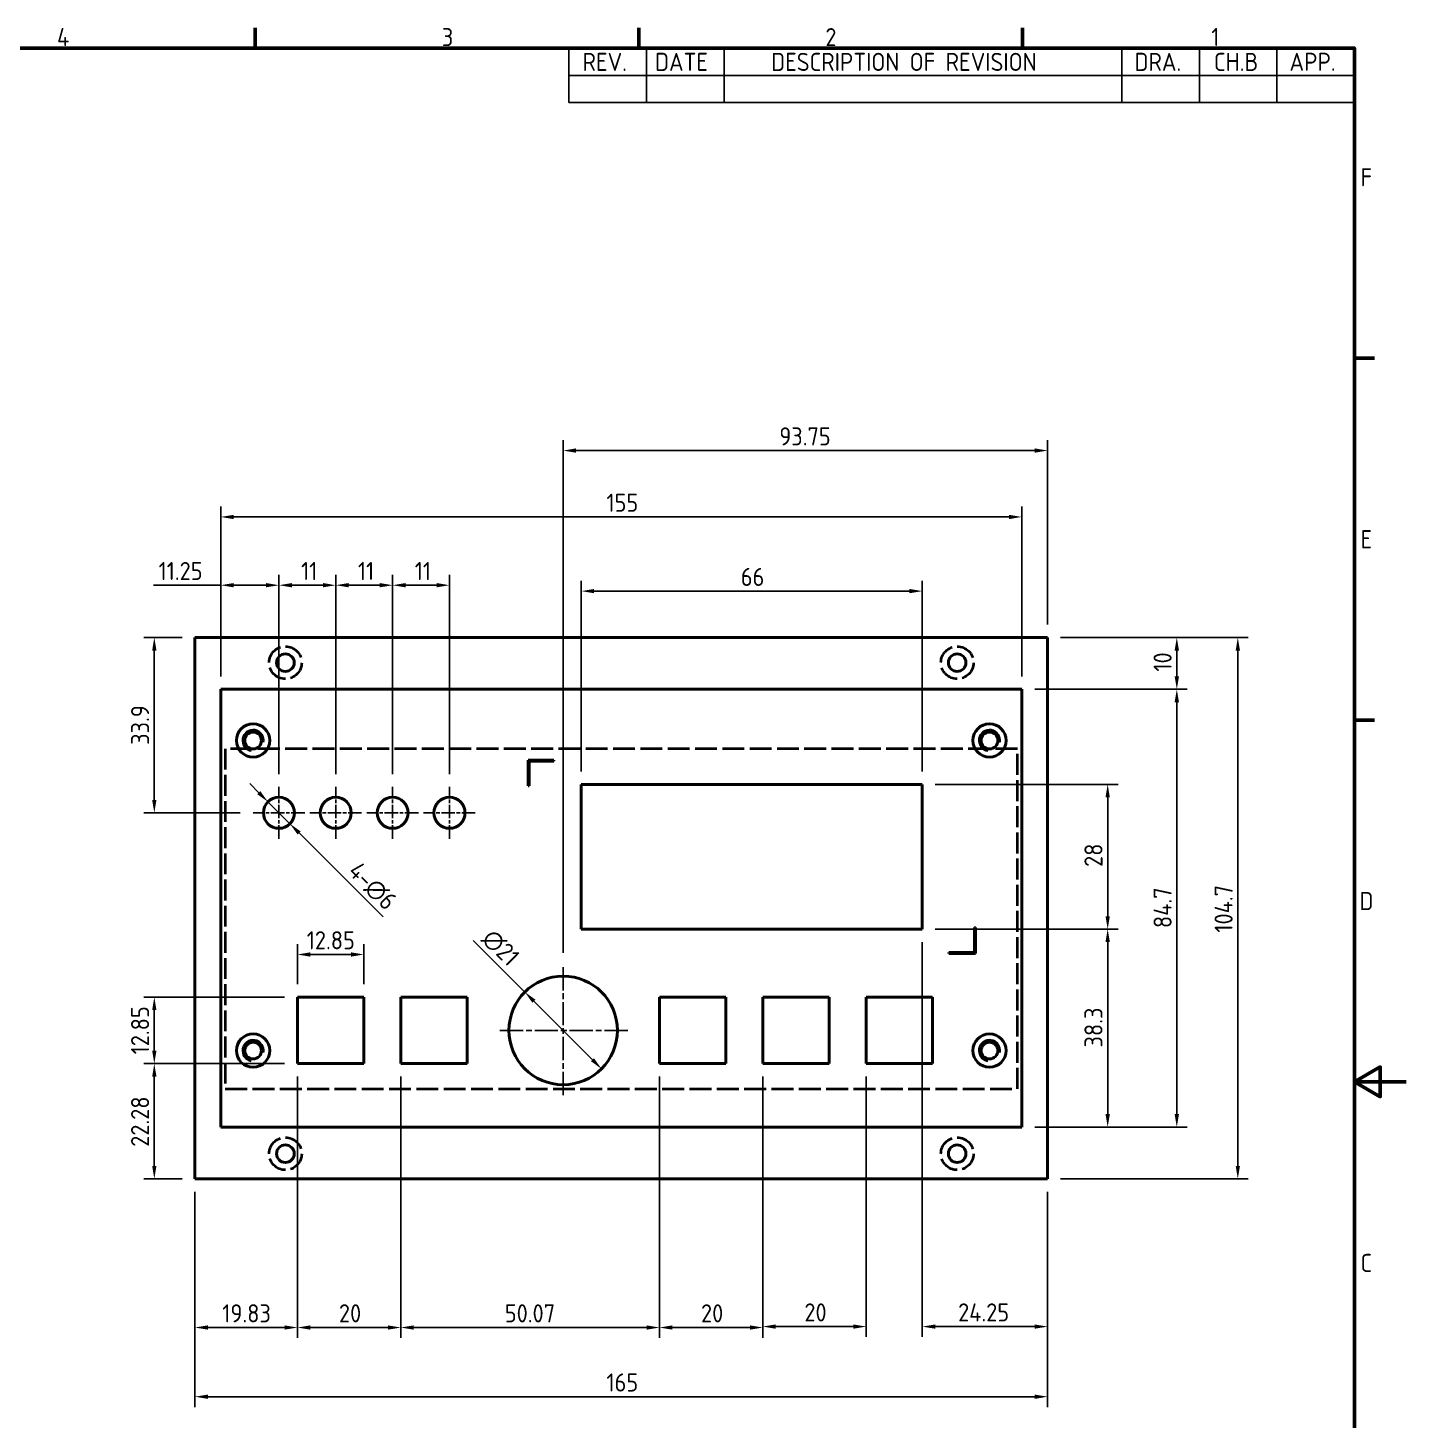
# Model space of a CAD drawing. Header units: millimetres. Extents: x 0 to 594, y 0 to 420.
# Drawn here: x 327.3 to 594, y 144.6 to 413.9 of the extents above; entities that cross this region are included whole.
import ezdxf

# ---------------------------------------------------------------- set-up
doc = ezdxf.new("R2010")
doc.units = ezdxf.units.MM
doc.linetypes.add('CHAIN', pattern=[0.3543, 0.2362, -0.0295, 0.0591, -0.0295])
doc.linetypes.add('DASHED', pattern=[0.2067, 0.1654, -0.0413])
doc.layers.get('0').update_dxf_attribs({"color": 3, "lineweight": 25})
for name, color, linetype, lineweight in [('가려진 것(ISO)', 2, 'DASHED', 35), ('가시적인 것(ISO)', 3, 'Continuous', 40), ('가시적인 좁은 것(ISO)', 3, 'Continuous', 35), ('경계(ISO)', 7, 'Continuous', 50), ('기호(ISO)', 5, 'Continuous', 25), ('중심 표식(ISO)', 1, 'Continuous', 25), ('치수(ISO)', 2, 'Continuous', 25)]:
    doc.layers.add(name, color=color, linetype=linetype, lineweight=lineweight)
doc.styles.add('문자 텍스트_PSTEK_POSCO', font='isocp.shx')
doc.styles.add('치수 텍스트_PSTEK_POSCO', font='isocp.shx')
doc.dimstyles.new('치수_PSTEK_POSCO', dxfattribs={"dimtxt": 3.5, "dimasz": 2.5, "dimexe": 2, "dimexo": 2.5, "dimgap": 1, "dimtad": 1, "dimrnd": 1e-08, "dimdsep": 46, "dimtxsty": '치수 텍스트_PSTEK_POSCO', "dimcen": 0.09, "dimdle": 10, "dimclrd": 7, "dimclre": 7, "dimclrt": 2, "dimadec": 1, "dimazin": 2, "dimtfac": 1, "dimtmove": 0, "dimatfit": 3, "dimfxl": 0, "dimtolj": 1, "dimlwd": -1, "dimlwe": -1, "dimarcsym": 0})

# ---------------------------------------------------------------- blocks, each defined once
blk = doc.blocks.new('경계 Default Border')
at = {"layer": '경계(ISO)'}
for p, q in [((371.25, 410), (371.25, 413.9)), ((445.5, 410), (445.5, 413.9)), ((519.75, 410), (519.75, 413.9)), ((584, 350), (587.9, 350)), ((584, 280), (587.9, 280))]:
    blk.add_line(p, q, dxfattribs=at)
at = {"layer": '경계(ISO)', "flags": 128}
for points in [[(10, 10), (10, 410), (584, 410), (584, 10), (10, 10)], [(594, 210), (584, 210), (589, 212.89), (589, 207.11), (584, 210)]]:
    blk.add_lwpolyline(points, dxfattribs=at)
at = {"layer": '경계(ISO)', "color": 2, "char_height": 3.5, "attachment_point": 7, "style": '문자 텍스트_PSTEK_POSCO'}
for s, insert in [('4', (332.93, 410.4)), ('3', (407.4, 410.37)), ('2', (481.61, 410.37)), ('1', (556.28, 410.4)), ('F', (585.15, 383.25)), ('E', (585.15, 313.22)), ('D', (584.96, 243.22)), ('C', (585.15, 173.22))]:
    blk.add_mtext(s, dxfattribs=dict(at, insert=insert))
blk = doc.blocks.new('*D31')
at = {"layer": 'Defpoints', "color": 0, "transparency": 16777216}
for p in [(351.75, 226.37), (379.45, 226.37), (379.45, 213.52)]:
    blk.add_point(p, dxfattribs=at)
at = {"layer": '치수(ISO)', "color": 7, "transparency": 16777216}
for p, q in [((376.95, 226.37), (349.75, 226.37)), ((351.75, 216.02), (351.75, 223.87)), ((376.95, 213.52), (349.75, 213.52))]:
    blk.add_line(p, q, dxfattribs=at)
for points in [[(351.34, 223.87), (352.17, 223.87), (351.75, 226.37)], [(351.34, 216.02), (352.17, 216.02), (351.75, 213.52)]]:
    blk.add_solid(points, dxfattribs=at)
at = {"layer": '치수(ISO)', "color": 2, "transparency": 16777216, "insert": (349, 215.32), "char_height": 3.5, "attachment_point": 4, "rotation": 90, "style": '치수 텍스트_PSTEK_POSCO'}
blk.add_mtext('\\A1;12.85', dxfattribs=at)
blk = doc.blocks.new('*D32')
at = {"layer": 'Defpoints', "color": 0, "transparency": 16777216}
for p in [(379.45, 213.52), (359.62, 191.25), (359.62, 162.47)]:
    blk.add_point(p, dxfattribs=at)
at = {"layer": '치수(ISO)', "color": 7, "transparency": 16777216}
for p, q in [((379.45, 211.02), (379.45, 160.47)), ((359.62, 188.75), (359.62, 160.47)), ((376.95, 162.47), (362.12, 162.47))]:
    blk.add_line(p, q, dxfattribs=at)
for points in [[(362.12, 162.89), (362.12, 162.06), (359.62, 162.47)], [(376.95, 162.89), (376.95, 162.06), (379.45, 162.47)]]:
    blk.add_solid(points, dxfattribs=at)
at = {"layer": '치수(ISO)', "color": 2, "transparency": 16777216, "insert": (364.91, 165.22), "char_height": 3.5, "attachment_point": 4, "style": '치수 텍스트_PSTEK_POSCO'}
blk.add_mtext('\\A1;19.83', dxfattribs=at)
blk = doc.blocks.new('*D33')
at = {"layer": 'Defpoints', "color": 0, "transparency": 16777216}
for p in [(519.62, 285.95), (519.62, 201.25), (549.62, 201.25)]:
    blk.add_point(p, dxfattribs=at)
at = {"layer": '치수(ISO)', "color": 7, "transparency": 16777216}
for p, q in [((522.12, 285.95), (551.62, 285.95)), ((549.62, 283.45), (549.62, 203.75)), ((522.12, 201.25), (551.62, 201.25))]:
    blk.add_line(p, q, dxfattribs=at)
for points in [[(549.2, 283.45), (550.04, 283.45), (549.62, 285.95)], [(549.2, 203.75), (550.04, 203.75), (549.62, 201.25)]]:
    blk.add_solid(points, dxfattribs=at)
at = {"layer": '치수(ISO)', "color": 2, "transparency": 16777216, "insert": (546.87, 239.75), "char_height": 3.5, "attachment_point": 4, "rotation": 90, "style": '치수 텍스트_PSTEK_POSCO'}
blk.add_mtext('\\A1;84.7', dxfattribs=at)
blk = doc.blocks.new('*D34')
at = {"layer": 'Defpoints', "color": 0, "transparency": 16777216}
for p in [(524.62, 295.95), (519.62, 285.95), (549.62, 285.95)]:
    blk.add_point(p, dxfattribs=at)
at = {"layer": '치수(ISO)', "color": 7, "transparency": 16777216}
for p, q in [((527.12, 295.95), (551.62, 295.95)), ((549.62, 293.45), (549.62, 288.45)), ((522.12, 285.95), (551.62, 285.95))]:
    blk.add_line(p, q, dxfattribs=at)
for points in [[(549.2, 293.45), (550.04, 293.45), (549.62, 295.95)], [(549.2, 288.45), (550.04, 288.45), (549.62, 285.95)]]:
    blk.add_solid(points, dxfattribs=at)
at = {"layer": '치수(ISO)', "color": 2, "transparency": 16777216, "insert": (546.87, 289.37), "char_height": 3.5, "attachment_point": 4, "rotation": 90, "style": '치수 텍스트_PSTEK_POSCO'}
blk.add_mtext('\\A1;10', dxfattribs=at)
blk = doc.blocks.new('*D35')
at = {"layer": 'Defpoints', "color": 0, "transparency": 16777216}
for p in [(519.62, 319.29), (364.62, 285.95), (519.62, 285.95)]:
    blk.add_point(p, dxfattribs=at)
at = {"layer": '치수(ISO)', "color": 7, "transparency": 16777216}
for p, q in [((364.62, 288.45), (364.62, 321.29)), ((519.62, 288.45), (519.62, 321.29)), ((367.12, 319.29), (517.12, 319.29))]:
    blk.add_line(p, q, dxfattribs=at)
for points in [[(367.12, 319.7), (367.12, 318.87), (364.62, 319.29)], [(517.12, 319.7), (517.12, 318.87), (519.62, 319.29)]]:
    blk.add_solid(points, dxfattribs=at)
at = {"layer": '치수(ISO)', "color": 2, "transparency": 16777216, "insert": (439.25, 322.04), "char_height": 3.5, "attachment_point": 4, "style": '치수 텍스트_PSTEK_POSCO'}
blk.add_mtext('\\A1;155', dxfattribs=at)
blk = doc.blocks.new('*D36')
at = {"layer": 'Defpoints', "color": 0, "transparency": 16777216}
for p in [(351.75, 295.95), (359.62, 295.95), (370.87, 262.05)]:
    blk.add_point(p, dxfattribs=at)
at = {"layer": '치수(ISO)', "color": 7, "transparency": 16777216}
for p, q in [((357.12, 295.95), (349.75, 295.95)), ((351.75, 264.55), (351.75, 293.45)), ((368.37, 262.05), (349.75, 262.05))]:
    blk.add_line(p, q, dxfattribs=at)
for points in [[(351.34, 293.45), (352.17, 293.45), (351.75, 295.95)], [(351.34, 264.55), (352.17, 264.55), (351.75, 262.05)]]:
    blk.add_solid(points, dxfattribs=at)
at = {"layer": '치수(ISO)', "color": 2, "transparency": 16777216, "insert": (349, 275.2), "char_height": 3.5, "attachment_point": 4, "rotation": 90, "style": '치수 텍스트_PSTEK_POSCO'}
blk.add_mtext('\\A1;33.9', dxfattribs=at)
blk = doc.blocks.new('*D37')
at = {"layer": 'Defpoints', "color": 0, "transparency": 16777216}
for p in [(364.62, 306.08), (364.62, 285.95), (375.87, 267.05)]:
    blk.add_point(p, dxfattribs=at)
at = {"layer": '치수(ISO)', "color": 7, "transparency": 16777216}
for p, q in [((364.62, 288.45), (364.62, 308.08)), ((375.87, 269.55), (375.87, 308.08)), ((364.62, 306.08), (351.58, 306.08)), ((373.37, 306.08), (367.12, 306.08))]:
    blk.add_line(p, q, dxfattribs=at)
for points in [[(367.12, 306.5), (367.12, 305.67), (364.62, 306.08)], [(373.37, 306.5), (373.37, 305.67), (375.87, 306.08)]]:
    blk.add_solid(points, dxfattribs=at)
at = {"layer": '치수(ISO)', "color": 2, "transparency": 16777216, "insert": (352.58, 308.83), "char_height": 3.5, "attachment_point": 4, "style": '치수 텍스트_PSTEK_POSCO'}
blk.add_mtext('\\A1;11.25', dxfattribs=at)
blk = doc.blocks.new('*D38')
at = {"layer": 'Defpoints', "color": 0, "transparency": 16777216}
for p in [(386.87, 306.08), (375.87, 267.05), (386.87, 267.05)]:
    blk.add_point(p, dxfattribs=at)
at = {"layer": '치수(ISO)', "color": 7, "transparency": 16777216}
for p, q in [((375.87, 269.55), (375.87, 308.08)), ((386.87, 269.55), (386.87, 308.08)), ((378.37, 306.08), (384.37, 306.08))]:
    blk.add_line(p, q, dxfattribs=at)
for points in [[(378.37, 306.5), (378.37, 305.67), (375.87, 306.08)], [(384.37, 306.5), (384.37, 305.67), (386.87, 306.08)]]:
    blk.add_solid(points, dxfattribs=at)
at = {"layer": '치수(ISO)', "color": 2, "transparency": 16777216, "insert": (380.15, 308.83), "char_height": 3.5, "attachment_point": 4, "style": '치수 텍스트_PSTEK_POSCO'}
blk.add_mtext('\\A1;11', dxfattribs=at)
blk = doc.blocks.new('*D39')
at = {"layer": 'Defpoints', "color": 0, "transparency": 16777216}
for p in [(397.87, 306.08), (386.87, 267.05), (397.87, 267.05)]:
    blk.add_point(p, dxfattribs=at)
at = {"layer": '치수(ISO)', "color": 7, "transparency": 16777216}
for p, q in [((386.87, 269.55), (386.87, 308.08)), ((397.87, 269.55), (397.87, 308.08)), ((389.37, 306.08), (395.37, 306.08))]:
    blk.add_line(p, q, dxfattribs=at)
for points in [[(389.37, 306.5), (389.37, 305.67), (386.87, 306.08)], [(395.37, 306.5), (395.37, 305.67), (397.87, 306.08)]]:
    blk.add_solid(points, dxfattribs=at)
at = {"layer": '치수(ISO)', "color": 2, "transparency": 16777216, "insert": (391.15, 308.83), "char_height": 3.5, "attachment_point": 4, "style": '치수 텍스트_PSTEK_POSCO'}
blk.add_mtext('\\A1;11', dxfattribs=at)
blk = doc.blocks.new('*D40')
at = {"layer": 'Defpoints', "color": 0, "transparency": 16777216}
for p in [(408.87, 306.08), (397.87, 267.05), (408.87, 267.05)]:
    blk.add_point(p, dxfattribs=at)
at = {"layer": '치수(ISO)', "color": 7, "transparency": 16777216}
for p, q in [((397.87, 269.55), (397.87, 308.08)), ((408.87, 269.55), (408.87, 308.08)), ((400.37, 306.08), (406.37, 306.08))]:
    blk.add_line(p, q, dxfattribs=at)
for points in [[(400.37, 306.5), (400.37, 305.67), (397.87, 306.08)], [(406.37, 306.5), (406.37, 305.67), (408.87, 306.08)]]:
    blk.add_solid(points, dxfattribs=at)
at = {"layer": '치수(ISO)', "color": 2, "transparency": 16777216, "insert": (402.15, 308.83), "char_height": 3.5, "attachment_point": 4, "style": '치수 텍스트_PSTEK_POSCO'}
blk.add_mtext('\\A1;11', dxfattribs=at)
blk = doc.blocks.new('*D41')
at = {"layer": 'Defpoints', "color": 0, "transparency": 16777216}
for p in [(449.52, 213.52), (469.52, 213.52), (469.52, 162.47)]:
    blk.add_point(p, dxfattribs=at)
at = {"layer": '치수(ISO)', "color": 7, "transparency": 16777216}
for p, q in [((449.52, 211.02), (449.52, 160.47)), ((469.52, 211.02), (469.52, 160.47)), ((452.02, 162.47), (467.02, 162.47))]:
    blk.add_line(p, q, dxfattribs=at)
for points in [[(452.02, 162.89), (452.02, 162.06), (449.52, 162.47)], [(467.02, 162.89), (467.02, 162.06), (469.52, 162.47)]]:
    blk.add_solid(points, dxfattribs=at)
at = {"layer": '치수(ISO)', "color": 2, "transparency": 16777216, "insert": (457.55, 165.22), "char_height": 3.5, "attachment_point": 4, "style": '치수 텍스트_PSTEK_POSCO'}
blk.add_mtext('\\A1;20', dxfattribs=at)
blk = doc.blocks.new('*D42')
at = {"layer": 'Defpoints', "color": 0, "transparency": 16777216}
for p in [(469.52, 213.52), (489.52, 213.52), (489.52, 162.65)]:
    blk.add_point(p, dxfattribs=at)
at = {"layer": '치수(ISO)', "color": 7, "transparency": 16777216}
for p, q in [((469.52, 211.02), (469.52, 160.65)), ((489.52, 211.02), (489.52, 160.65)), ((472.02, 162.65), (487.02, 162.65))]:
    blk.add_line(p, q, dxfattribs=at)
for points in [[(472.02, 163.07), (472.02, 162.24), (469.52, 162.65)], [(487.02, 163.07), (487.02, 162.24), (489.52, 162.65)]]:
    blk.add_solid(points, dxfattribs=at)
at = {"layer": '치수(ISO)', "color": 2, "transparency": 16777216, "insert": (477.55, 165.4), "char_height": 3.5, "attachment_point": 4, "style": '치수 텍스트_PSTEK_POSCO'}
blk.add_mtext('\\A1;20', dxfattribs=at)
blk = doc.blocks.new('*D43')
at = {"layer": 'Defpoints', "color": 0, "transparency": 16777216}
for p in [(399.45, 213.52), (449.52, 213.52), (399.45, 162.47)]:
    blk.add_point(p, dxfattribs=at)
at = {"layer": '치수(ISO)', "color": 7, "transparency": 16777216}
for p, q in [((399.45, 211.02), (399.45, 160.47)), ((449.52, 211.02), (449.52, 160.47)), ((447.02, 162.47), (401.95, 162.47))]:
    blk.add_line(p, q, dxfattribs=at)
for points in [[(401.95, 162.89), (401.95, 162.06), (399.45, 162.47)], [(447.02, 162.89), (447.02, 162.06), (449.52, 162.47)]]:
    blk.add_solid(points, dxfattribs=at)
at = {"layer": '치수(ISO)', "color": 2, "transparency": 16777216, "insert": (419.58, 165.22), "char_height": 3.5, "attachment_point": 4, "style": '치수 텍스트_PSTEK_POSCO'}
blk.add_mtext('\\A1;50.07', dxfattribs=at)
blk = doc.blocks.new('*D44')
at = {"layer": 'Defpoints', "color": 0, "transparency": 16777216}
for p in [(359.62, 191.25), (524.62, 191.25), (524.62, 149.09)]:
    blk.add_point(p, dxfattribs=at)
at = {"layer": '치수(ISO)', "color": 7, "transparency": 16777216}
for p, q in [((359.62, 188.75), (359.62, 147.09)), ((524.62, 188.75), (524.62, 147.09)), ((362.12, 149.09), (522.12, 149.09))]:
    blk.add_line(p, q, dxfattribs=at)
for points in [[(362.12, 149.5), (362.12, 148.67), (359.62, 149.09)], [(522.12, 149.5), (522.12, 148.67), (524.62, 149.09)]]:
    blk.add_solid(points, dxfattribs=at)
at = {"layer": '치수(ISO)', "color": 2, "transparency": 16777216, "insert": (439.25, 151.84), "char_height": 3.5, "attachment_point": 4, "style": '치수 텍스트_PSTEK_POSCO'}
blk.add_mtext('\\A1;165', dxfattribs=at)
blk = doc.blocks.new('*D45')
at = {"layer": 'Defpoints', "color": 0, "transparency": 16777216}
for p in [(392.3, 234.64), (379.45, 226.37), (392.3, 226.37)]:
    blk.add_point(p, dxfattribs=at)
at = {"layer": '치수(ISO)', "color": 7, "transparency": 16777216}
for p, q in [((379.45, 228.87), (379.45, 236.64)), ((381.95, 234.64), (389.8, 234.64)), ((392.3, 228.87), (392.3, 236.64))]:
    blk.add_line(p, q, dxfattribs=at)
for points in [[(381.95, 235.06), (381.95, 234.22), (379.45, 234.64)], [(389.8, 235.06), (389.8, 234.22), (392.3, 234.64)]]:
    blk.add_solid(points, dxfattribs=at)
at = {"layer": '치수(ISO)', "color": 2, "transparency": 16777216, "insert": (381.25, 237.39), "char_height": 3.5, "attachment_point": 4, "style": '치수 텍스트_PSTEK_POSCO'}
blk.add_mtext('\\A1;12.85', dxfattribs=at)
blk = doc.blocks.new('*D46')
at = {"layer": 'Defpoints', "color": 0, "transparency": 16777216}
for p in [(379.45, 213.52), (399.45, 213.52), (399.45, 162.47)]:
    blk.add_point(p, dxfattribs=at)
at = {"layer": '치수(ISO)', "color": 7, "transparency": 16777216}
for p, q in [((379.45, 211.02), (379.45, 160.47)), ((399.45, 211.02), (399.45, 160.47)), ((381.95, 162.47), (396.95, 162.47))]:
    blk.add_line(p, q, dxfattribs=at)
for points in [[(381.95, 162.89), (381.95, 162.06), (379.45, 162.47)], [(396.95, 162.89), (396.95, 162.06), (399.45, 162.47)]]:
    blk.add_solid(points, dxfattribs=at)
at = {"layer": '치수(ISO)', "color": 2, "transparency": 16777216, "insert": (387.48, 165.22), "char_height": 3.5, "attachment_point": 4, "style": '치수 텍스트_PSTEK_POSCO'}
blk.add_mtext('\\A1;20', dxfattribs=at)
blk = doc.blocks.new('*D47')
at = {"layer": 'Defpoints', "color": 0, "transparency": 16777216}
for p in [(524.62, 332.13), (524.62, 295.95), (430.87, 232.45)]:
    blk.add_point(p, dxfattribs=at)
at = {"layer": '치수(ISO)', "color": 7, "transparency": 16777216}
for p, q in [((430.87, 234.95), (430.87, 334.13)), ((524.62, 298.45), (524.62, 334.13)), ((433.37, 332.13), (522.12, 332.13))]:
    blk.add_line(p, q, dxfattribs=at)
for points in [[(433.37, 332.55), (433.37, 331.71), (430.87, 332.13)], [(522.12, 332.55), (522.12, 331.71), (524.62, 332.13)]]:
    blk.add_solid(points, dxfattribs=at)
at = {"layer": '치수(ISO)', "color": 2, "transparency": 16777216, "insert": (472.7, 334.88), "char_height": 3.5, "attachment_point": 4, "style": '치수 텍스트_PSTEK_POSCO'}
blk.add_mtext('\\A1;93.75', dxfattribs=at)
blk = doc.blocks.new('*D48')
at = {"layer": 'Defpoints', "color": 0, "transparency": 16777216}
for p in [(500.37, 304.94), (434.37, 267.55), (500.37, 267.55)]:
    blk.add_point(p, dxfattribs=at)
at = {"layer": '치수(ISO)', "color": 7, "transparency": 16777216}
for p, q in [((434.37, 270.05), (434.37, 306.94)), ((436.87, 304.94), (497.87, 304.94)), ((500.37, 270.05), (500.37, 306.94))]:
    blk.add_line(p, q, dxfattribs=at)
for points in [[(436.87, 305.36), (436.87, 304.53), (434.37, 304.94)], [(497.87, 305.36), (497.87, 304.53), (500.37, 304.94)]]:
    blk.add_solid(points, dxfattribs=at)
at = {"layer": '치수(ISO)', "color": 2, "transparency": 16777216, "insert": (465.25, 307.69), "char_height": 3.5, "attachment_point": 4, "style": '치수 텍스트_PSTEK_POSCO'}
blk.add_mtext('\\A1;66', dxfattribs=at)
blk = doc.blocks.new('*D49')
at = {"layer": 'Defpoints', "color": 0, "transparency": 16777216}
for p in [(500.37, 267.55), (500.37, 239.55), (536.24, 239.55)]:
    blk.add_point(p, dxfattribs=at)
at = {"layer": '치수(ISO)', "color": 7, "transparency": 16777216}
for p, q in [((502.87, 267.55), (538.24, 267.55)), ((536.24, 265.05), (536.24, 242.05)), ((502.87, 239.55), (538.24, 239.55))]:
    blk.add_line(p, q, dxfattribs=at)
for points in [[(535.82, 265.05), (536.66, 265.05), (536.24, 267.55)], [(535.82, 242.05), (536.66, 242.05), (536.24, 239.55)]]:
    blk.add_solid(points, dxfattribs=at)
at = {"layer": '치수(ISO)', "color": 2, "transparency": 16777216, "insert": (533.49, 251.58), "char_height": 3.5, "attachment_point": 4, "rotation": 90, "style": '치수 텍스트_PSTEK_POSCO'}
blk.add_mtext('\\A1;28', dxfattribs=at)
blk = doc.blocks.new('*D50')
at = {"layer": 'Defpoints', "color": 0, "transparency": 16777216}
for p in [(500.37, 239.55), (524.62, 191.25), (524.62, 162.65)]:
    blk.add_point(p, dxfattribs=at)
at = {"layer": '치수(ISO)', "color": 7, "transparency": 16777216}
for p, q in [((500.37, 237.05), (500.37, 160.65)), ((524.62, 188.75), (524.62, 160.65)), ((502.87, 162.65), (522.12, 162.65))]:
    blk.add_line(p, q, dxfattribs=at)
for points in [[(502.87, 163.07), (502.87, 162.24), (500.37, 162.65)], [(522.12, 163.07), (522.12, 162.24), (524.62, 162.65)]]:
    blk.add_solid(points, dxfattribs=at)
at = {"layer": '치수(ISO)', "color": 2, "transparency": 16777216, "insert": (507.3, 165.4), "char_height": 3.5, "attachment_point": 4, "style": '치수 텍스트_PSTEK_POSCO'}
blk.add_mtext('\\A1;24.25', dxfattribs=at)
blk = doc.blocks.new('*D51')
at = {"layer": 'Defpoints', "color": 0, "transparency": 16777216}
for p in [(500.37, 239.55), (519.62, 201.25), (536.24, 201.25)]:
    blk.add_point(p, dxfattribs=at)
at = {"layer": '치수(ISO)', "color": 7, "transparency": 16777216}
for p, q in [((502.87, 239.55), (538.24, 239.55)), ((536.24, 237.05), (536.24, 203.75)), ((522.12, 201.25), (538.24, 201.25))]:
    blk.add_line(p, q, dxfattribs=at)
for points in [[(535.82, 237.05), (536.66, 237.05), (536.24, 239.55)], [(535.82, 203.75), (536.66, 203.75), (536.24, 201.25)]]:
    blk.add_solid(points, dxfattribs=at)
at = {"layer": '치수(ISO)', "color": 2, "transparency": 16777216, "insert": (533.49, 216.65), "char_height": 3.5, "attachment_point": 4, "rotation": 90, "style": '치수 텍스트_PSTEK_POSCO'}
blk.add_mtext('\\A1;38.3', dxfattribs=at)
blk = doc.blocks.new('*D52')
at = {"layer": 'Defpoints', "color": 0, "transparency": 16777216}
for p in [(524.62, 295.95), (561.42, 295.95), (524.62, 191.25)]:
    blk.add_point(p, dxfattribs=at)
at = {"layer": '치수(ISO)', "color": 7, "transparency": 16777216}
for p, q in [((527.12, 295.95), (563.42, 295.95)), ((561.42, 193.75), (561.42, 293.45)), ((527.12, 191.25), (563.42, 191.25))]:
    blk.add_line(p, q, dxfattribs=at)
for points in [[(561.01, 293.45), (561.84, 293.45), (561.42, 295.95)], [(561.01, 193.75), (561.84, 193.75), (561.42, 191.25)]]:
    blk.add_solid(points, dxfattribs=at)
at = {"layer": '치수(ISO)', "color": 2, "transparency": 16777216, "insert": (558.67, 238.87), "char_height": 3.5, "attachment_point": 4, "rotation": 90, "style": '치수 텍스트_PSTEK_POSCO'}
blk.add_mtext('\\A1;104.7', dxfattribs=at)
blk = doc.blocks.new('*D53')
at = {"layer": 'Defpoints', "color": 0, "transparency": 16777216}
for p in [(423.45, 227.37), (438.3, 212.52)]:
    blk.add_point(p, dxfattribs=at)
at = {"layer": '치수(ISO)', "color": 7, "transparency": 16777216}
for p, q in [((423.45, 227.37), (413.45, 237.37)), ((436.53, 214.29), (425.21, 225.6))]:
    blk.add_line(p, q, dxfattribs=at)
for points in [[(425.51, 225.9), (424.92, 225.31), (423.45, 227.37)], [(436.82, 214.58), (436.23, 214), (438.3, 212.52)]]:
    blk.add_solid(points, dxfattribs=at)
at = {"layer": '치수(ISO)', "color": 2, "transparency": 16777216, "insert": (416.1, 238.61), "char_height": 3.5, "attachment_point": 4, "rotation": 315, "style": '치수 텍스트_PSTEK_POSCO'}
blk.add_mtext('\\A1;∅21', dxfattribs=at)
blk = doc.blocks.new('*D54')
at = {"layer": 'Defpoints', "color": 0, "transparency": 16777216}
for p in [(373.75, 264.17), (377.99, 259.93)]:
    blk.add_point(p, dxfattribs=at)
at = {"layer": '치수(ISO)', "color": 7, "transparency": 16777216}
for p, q in [((371.98, 265.94), (370.21, 267.7)), ((373.75, 264.17), (377.99, 259.93)), ((379.76, 258.16), (396.01, 241.9))]:
    blk.add_line(p, q, dxfattribs=at)
for points in [[(372.28, 266.23), (371.69, 265.64), (373.75, 264.17)], [(380.06, 258.45), (379.47, 257.86), (377.99, 259.93)]]:
    blk.add_solid(points, dxfattribs=at)
at = {"layer": '치수(ISO)', "color": 2, "transparency": 16777216, "insert": (390.2, 251.61), "char_height": 3.5, "attachment_point": 4, "rotation": 315, "style": '치수 텍스트_PSTEK_POSCO'}
blk.add_mtext('\\A1;4-∅6', dxfattribs=at)
blk = doc.blocks.new('*D55')
at = {"layer": 'Defpoints', "color": 0, "transparency": 16777216}
for p in [(379.45, 213.52), (351.75, 191.25), (359.62, 191.25)]:
    blk.add_point(p, dxfattribs=at)
at = {"layer": '치수(ISO)', "color": 7, "transparency": 16777216}
for p, q in [((376.95, 213.52), (349.75, 213.52)), ((351.75, 211.02), (351.75, 193.75)), ((357.12, 191.25), (349.75, 191.25))]:
    blk.add_line(p, q, dxfattribs=at)
for points in [[(351.34, 211.02), (352.17, 211.02), (351.75, 213.52)], [(351.34, 193.75), (352.17, 193.75), (351.75, 191.25)]]:
    blk.add_solid(points, dxfattribs=at)
at = {"layer": '치수(ISO)', "color": 2, "transparency": 16777216, "insert": (349, 197.44), "char_height": 3.5, "attachment_point": 4, "rotation": 90, "style": '치수 텍스트_PSTEK_POSCO'}
blk.add_mtext('\\A1;22.28', dxfattribs=at)

msp = doc.modelspace()

# ---------------------------------------------------------------- linework, layer by layer
at = {"layer": '가려진 것(ISO)', "ltscale": 24.487366}
for p, q in [((365.4715, 274.4472), (365.4715, 208.6472)), ((518.7715, 208.6472), (518.7715, 274.4472))]:
    msp.add_line(p, q, dxfattribs=at)
at = {"layer": '가려진 것(ISO)', "ltscale": 25.574295}
for p, q in [((518.7715, 274.4472), (365.4715, 274.4472)), ((365.4715, 208.6472), (518.7715, 208.6472))]:
    msp.add_line(p, q, dxfattribs=at)
at = {"layer": '가려진 것(ISO)', "ltscale": 23.938116}
for centre in [(377.1215, 291.0972), (507.1215, 291.0972), (377.1215, 196.0972), (507.1215, 196.0972)]:
    msp.add_circle(centre, 3.15, dxfattribs=at)
at = {"layer": '가시적인 것(ISO)'}
for p, q in [((524.6215, 295.9472), (359.6215, 295.9472)), ((359.6215, 295.9472), (359.6215, 191.2472)), ((524.6215, 191.2472), (524.6215, 295.9472)), ((364.6215, 201.2472), (364.6215, 285.9472)), ((364.6215, 285.9472), (519.6215, 285.9472)), ((519.6215, 285.9472), (519.6215, 201.2472)), ((424.0715, 272.2472), (429.0715, 272.2472)), ((424.0715, 267.2472), (424.0715, 272.2472)), ((429.0715, 272.2472), (429.0715, 272.0472)), ((424.2715, 272.0472), (424.2715, 267.2472)), ((429.0715, 272.0472), (424.2715, 272.0472)), ((424.2715, 267.2472), (424.0715, 267.2472)), ((434.3715, 239.5472), (434.3715, 267.5472)), ((434.3715, 267.5472), (500.3715, 267.5472)), ((500.3715, 267.5472), (500.3715, 239.5472)), ((510.4715, 239.8472), (510.6715, 239.8472)), ((510.4715, 235.0472), (510.4715, 239.8472)), ((510.6715, 239.8472), (510.6715, 234.8472)), ((500.3715, 239.5472), (434.3715, 239.5472)), ((505.4715, 235.0472), (510.4715, 235.0472)), ((505.4715, 234.8472), (505.4715, 235.0472)), ((510.6715, 234.8472), (505.4715, 234.8472)), ((379.4465, 213.5222), (379.4465, 226.3722)), ((379.4465, 226.3722), (392.2965, 226.3722)), ((392.2965, 226.3722), (392.2965, 213.5222)), ((399.4465, 213.5222), (399.4465, 226.3722)), ((399.4465, 226.3722), (412.2965, 226.3722)), ((412.2965, 226.3722), (412.2965, 213.5222)), ((449.5165, 213.5222), (449.5165, 226.3722)), ((449.5165, 226.3722), (462.3665, 226.3722)), ((462.3665, 226.3722), (462.3665, 213.5222)), ((469.5165, 213.5222), (469.5165, 226.3722)), ((469.5165, 226.3722), (482.3665, 226.3722)), ((482.3665, 226.3722), (482.3665, 213.5222)), ((489.5165, 213.5222), (489.5165, 226.3722)), ((489.5165, 226.3722), (502.3665, 226.3722)), ((502.3665, 226.3722), (502.3665, 213.5222)), ((392.2965, 213.5222), (379.4465, 213.5222)), ((412.2965, 213.5222), (399.4465, 213.5222)), ((462.3665, 213.5222), (449.5165, 213.5222)), ((482.3665, 213.5222), (469.5165, 213.5222)), ((502.3665, 213.5222), (489.5165, 213.5222)), ((519.6215, 201.2472), (364.6215, 201.2472)), ((359.6215, 191.2472), (524.6215, 191.2472))]:
    msp.add_line(p, q, dxfattribs=at)
for centre, radius in [((377.1215, 291.0972), 1.7), ((507.1215, 291.0972), 1.7), ((370.8715, 276.0472), 3.225), ((370.8715, 276.0472), 1.621), ((513.3715, 276.0472), 3.225), ((513.3715, 276.0472), 1.621), ((375.8715, 262.0472), 3), ((386.8715, 262.0472), 3), ((397.8715, 262.0472), 3), ((408.8715, 262.0472), 3), ((430.8715, 219.9472), 10.5), ((370.8715, 216.0472), 3.225), ((513.3715, 216.0472), 3.225), ((370.8715, 216.0472), 1.621), ((513.3715, 216.0472), 1.621), ((377.1215, 196.0972), 1.7), ((507.1215, 196.0972), 1.7)]:
    msp.add_circle(centre, radius, dxfattribs=at)
at = {"layer": '가시적인 좁은 것(ISO)'}
for centre in [(370.8715, 276.0472), (513.3715, 276.0472), (370.8715, 216.0472), (513.3715, 216.0472)]:
    msp.add_arc(centre, 2, 350, 260, dxfattribs=at)
at = {"layer": '기호(ISO)'}
for p, q in [((432, 410), (584, 410)), ((432, 410), (432, 404.72)), ((447, 410), (447, 404.72)), ((462, 410), (462, 404.72)), ((539, 410), (539, 404.72)), ((554, 410), (554, 404.72)), ((569, 410), (569, 404.72)), ((584, 410), (584, 404.72)), ((432, 404.72), (584, 404.72)), ((432, 404.72), (432, 399.44)), ((447, 404.72), (447, 399.44)), ((462, 404.72), (462, 399.44)), ((539, 404.72), (539, 399.44)), ((554, 404.72), (554, 399.44)), ((569, 404.72), (569, 399.44)), ((584, 404.72), (584, 399.44)), ((432, 399.44), (584, 399.44))]:
    msp.add_line(p, q, dxfattribs=at)
at = {"layer": '중심 표식(ISO)', "linetype": 'CHAIN', "ltscale": 11.111974}
for p, q in [((375.8715, 257.0472), (375.8715, 267.0472)), ((386.8715, 257.0472), (386.8715, 267.0472)), ((397.8715, 257.0472), (397.8715, 267.0472)), ((408.8715, 257.0472), (408.8715, 267.0472)), ((380.8715, 262.0472), (370.8715, 262.0472)), ((391.8715, 262.0472), (381.8715, 262.0472)), ((402.8715, 262.0472), (392.8715, 262.0472)), ((413.8715, 262.0472), (403.8715, 262.0472))]:
    msp.add_line(p, q, dxfattribs=at)
at = {"layer": '중심 표식(ISO)', "linetype": 'CHAIN', "ltscale": 19.051651}
for p, q in [((430.8715, 207.4472), (430.8715, 232.4472)), ((443.3715, 219.9472), (418.3715, 219.9472))]:
    msp.add_line(p, q, dxfattribs=at)

# ---------------------------------------------------------------- block references
msp.add_blockref('경계 Default Border', (0, 0))

# ---------------------------------------------------------------- texts
at = {"layer": '기호(ISO)', "color": 2, "char_height": 3.5, "attachment_point": 7, "style": '문자 텍스트_PSTEK_POSCO'}
for s, insert in [('REV.', (434.614, 405.5725)), ('DATE', (448.6399, 405.5725)), ('DESCRIPTION OF REVISION', (471.1098, 405.5725)), ('DRA.', (541.42, 405.5725)), ('CH.B', (556.808, 405.5725)), ('APP.', (571.4228, 405.585))]:
    msp.add_mtext(s, dxfattribs=dict(at, insert=insert))

# ---------------------------------------------------------------- dimensions: what is measured, and where the dimension line sits
at = {"layer": '치수(ISO)', "color": 7}
for base, p1, p2, override, picture, middle in [((524.6215, 332.1284), (430.8715, 232.4472), (524.6215, 295.9472), {"dimdec": 2, "dimtp": 0, "dimtm": 0, "dimtdec": 2, "dimtofl": 0, "dimatfit": 1}, '*D47', (477.7465, 332.1284)), ((364.6215, 306.0832), (375.8715, 267.0472), (364.6215, 285.9472), {"dimdec": 2, "dimtp": 0, "dimtm": 0, "dimtdec": 2, "dimtofl": 0, "dimatfit": 2}, '*D37', (356.849, 306.0832)), ((386.8715, 306.0832), (375.8715, 267.0472), (386.8715, 267.0472), {"dimdec": 2, "dimtp": 0, "dimtm": 0, "dimtdec": 2, "dimtofl": 0, "dimatfit": 1}, '*D38', (381.3715, 306.0832)), ((397.8715, 306.0832), (386.8715, 267.0472), (397.8715, 267.0472), {"dimdec": 2, "dimtp": 0, "dimtm": 0, "dimtdec": 2, "dimtofl": 0, "dimatfit": 1}, '*D39', (392.3715, 306.0832)), ((408.8715, 306.0832), (397.8715, 267.0472), (408.8715, 267.0472), {"dimdec": 2, "dimtp": 0, "dimtm": 0, "dimtdec": 2, "dimtofl": 0, "dimatfit": 1}, '*D40', (403.3715, 306.0832)), ((392.2965, 234.6397), (379.4465, 226.3722), (392.2965, 226.3722), {"dimdec": 2, "dimtp": 0, "dimtm": 0, "dimtdec": 2, "dimtofl": 0, "dimatfit": 1}, '*D45', (385.8715, 234.6397)), ((359.6214759035, 162.4726521675), (379.4464759035, 213.5221917494), (359.6214759035, 191.2471917494), {"dimdec": 2, "dimtp": 0, "dimtm": 0, "dimtdec": 2, "dimtofl": 0, "dimatfit": 1}, '*D32', (369.5339759035, 162.4726521675)), ((399.4465, 162.4727), (379.4465, 213.5222), (399.4465, 213.5222), {"dimdec": 2, "dimtp": 0, "dimtm": 0, "dimtdec": 2, "dimtofl": 0, "dimatfit": 1}, '*D46', (389.4465, 162.4727)), ((399.4465, 162.4727), (449.5165, 213.5222), (399.4465, 213.5222), {"dimdec": 2, "dimtp": 0, "dimtm": 0, "dimtdec": 2, "dimtofl": 0, "dimatfit": 1}, '*D43', (424.4815, 162.4727)), ((469.5165, 162.4727), (449.5165, 213.5222), (469.5165, 213.5222), {"dimdec": 2, "dimtp": 0, "dimtm": 0, "dimtdec": 2, "dimtofl": 0, "dimatfit": 1}, '*D41', (459.5165, 162.4727)), ((489.5165, 162.6535), (469.5165, 213.5222), (489.5165, 213.5222), {"dimdec": 2, "dimtp": 0, "dimtm": 0, "dimtdec": 2, "dimtofl": 0, "dimatfit": 1}, '*D42', (479.5165, 162.6535))]:
    dim = msp.add_linear_dim(base=base, p1=p1, p2=p2, dimstyle='치수_PSTEK_POSCO', override=override, dxfattribs=at)
    dim.commit()
    dim.dimension.update_dxf_attribs({"geometry": picture, "text_midpoint": middle, "dimtype": 160})
for base, p1, p2, angle, picture, middle in [((519.6215, 319.2867), (364.6215, 285.9472), (519.6215, 285.9472), 180, '*D35', (442.1215, 319.2867)), ((500.3715, 304.9434), (434.3715, 267.5472), (500.3715, 267.5472), 180, '*D48', (467.3715, 304.9434)), ((351.7525, 295.9472), (370.8715, 262.0472), (359.6215, 295.9472), 90, '*D36', (351.7525, 278.9972)), ((549.6215, 285.9472), (524.6215, 295.9472), (519.6215, 285.9472), 90, '*D34', (549.6215, 290.9472)), ((561.424, 295.9472), (524.6215, 191.2472), (524.6215, 295.9472), 90, '*D52', (561.424, 243.5972)), ((549.6215, 201.2472), (519.6215, 285.9472), (519.6215, 201.2472), 90, '*D33', (549.6215, 243.5972)), ((536.2404, 239.5472), (500.3715, 267.5472), (500.3715, 239.5472), 90, '*D49', (536.2404, 253.5472)), ((524.6215, 162.6535), (500.3715, 239.5472), (524.6215, 191.2472), 180, '*D50', (512.4965, 162.6535)), ((536.2404, 201.2472), (500.3715, 239.5472), (519.6215, 201.2472), 90, '*D51', (536.2404, 220.3972)), ((351.7525, 226.3722), (379.4465, 213.5222), (379.4465, 226.3722), 90, '*D31', (351.7525, 219.9472)), ((351.7525435394, 191.2471917494), (379.4464759035, 213.5221917494), (359.6214759035, 191.2471917494), 90, '*D55', (351.7525435394, 202.3846917494)), ((524.6215, 149.0883), (359.6215, 191.2472), (524.6215, 191.2472), 180, '*D44', (442.1215, 149.0883))]:
    dim = msp.add_linear_dim(base=base, p1=p1, p2=p2, angle=angle, dimstyle='치수_PSTEK_POSCO', override={"dimdec": 2, "dimtp": 0, "dimtm": 0, "dimtdec": 2, "dimtofl": 0, "dimatfit": 1}, dxfattribs=at)
    dim.commit()
    dim.dimension.update_dxf_attribs({"geometry": picture, "text_midpoint": middle, "dimtype": 160})
dim = msp.add_diameter_dim_2p(p1=(373.7502, 264.1685), p2=(377.9928, 259.9259), text='4-<>', dimstyle='치수_PSTEK_POSCO', override={"dimdec": 2, "dimlfac": 1, "dimtp": 0, "dimtm": 0, "dimtdec": 2, "dimatfit": 2}, dxfattribs=at)
dim.commit()
dim.dimension.update_dxf_attribs({"geometry": '*D54', "text_midpoint": (391.7814, 246.1372), "dimtype": 163})
dim = msp.add_diameter_dim_2p(p1=(438.2961, 212.5226), p2=(423.4469, 227.3718), dimstyle='치수_PSTEK_POSCO', override={"dimdec": 2, "dimlfac": 1, "dimtp": 0, "dimtm": 0, "dimtdec": 2, "dimatfit": 2}, dxfattribs=at)
dim.commit()
dim.dimension.update_dxf_attribs({"geometry": '*D53', "text_midpoint": (416.3846, 234.4341), "dimtype": 163})

doc.saveas('drawing.dxf')
